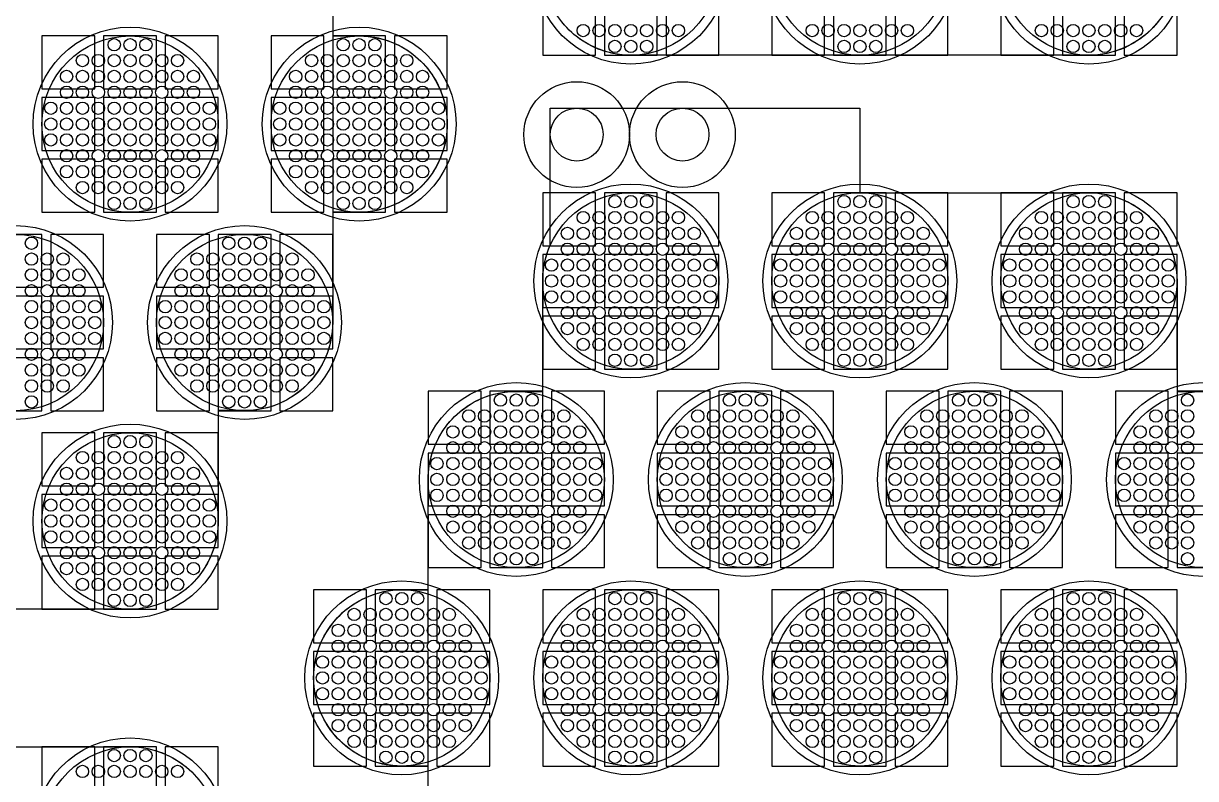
# Model space of a CAD drawing. Extents: x -49 to 54, y -38 to 38.
# Drawn here: x 14.3 to 20.95, y 4.14 to 8.43 of the extents above; entities that cross this region are included whole.
import ezdxf

# ---------------------------------------------------------------- set-up
doc = ezdxf.new("R2010")
doc.units = 0
for name, color, linetype in [('ADHESIVE_VIA_OPENINGS', 30, 'CONTINUOUS'), ('BACK_LAYER', 5, 'CONTINUOUS'), ('COND_LAYER_LOWER_ELECTRODE', 6, 'CONTINUOUS'), ('CONDUCTIVE_LAYER_BACK_LAYER', 2, 'CONTINUOUS'), ('EMITTER', 3, 'CONTINUOUS'), ('LOWER_ELECTRODE', 1, 'CONTINUOUS'), ('SUBSTRATE_VIA', 4, 'CONTINUOUS')]:
    doc.layers.add(name, color=color, linetype=linetype)

msp = doc.modelspace()

# ---------------------------------------------------------------- linework, layer by layer
at = {"layer": 'ADHESIVE_VIA_OPENINGS'}
for centre in [(17.4396, 7.7948), (18.0396, 7.7948)]:
    msp.add_circle(centre, 0.3, dxfattribs=at)
at = {"layer": 'BACK_LAYER'}
for points in [[(17.2465, 8.2448), (17.5465, 8.2448), (17.5465, 8.5448), (17.2465, 8.5448)], [(17.5965, 8.2448), (17.8965, 8.2448), (17.8965, 8.5448), (17.5965, 8.5448)], [(17.9465, 8.2448), (18.2465, 8.2448), (18.2465, 8.5448), (17.9465, 8.5448)], [(18.5465, 8.2448), (18.8465, 8.2448), (18.8465, 8.5448), (18.5465, 8.5448)], [(18.8965, 8.2448), (19.1965, 8.2448), (19.1965, 8.5448), (18.8965, 8.5448)], [(19.2465, 8.2448), (19.5465, 8.2448), (19.5465, 8.5448), (19.2465, 8.5448)], [(19.8465, 8.2448), (20.1465, 8.2448), (20.1465, 8.5448), (19.8465, 8.5448)], [(20.1965, 8.2448), (20.4965, 8.2448), (20.4965, 8.5448), (20.1965, 8.5448)], [(20.5465, 8.2448), (20.8465, 8.2448), (20.8465, 8.5448), (20.5465, 8.5448)], [(14.4046, 8.0546), (14.7046, 8.0546), (14.7046, 8.3546), (14.4046, 8.3546)], [(14.7546, 8.0546), (15.0546, 8.0546), (15.0546, 8.3546), (14.7546, 8.3546)], [(15.1046, 8.0546), (15.4046, 8.0546), (15.4046, 8.3546), (15.1046, 8.3546)], [(15.7046, 8.0546), (16.0046, 8.0546), (16.0046, 8.3546), (15.7046, 8.3546)], [(16.0546, 8.0546), (16.3546, 8.0546), (16.3546, 8.3546), (16.0546, 8.3546)], [(16.4046, 8.0546), (16.7046, 8.0546), (16.7046, 8.3546), (16.4046, 8.3546)], [(14.4046, 7.7046), (14.7046, 7.7046), (14.7046, 8.0046), (14.4046, 8.0046)], [(14.7546, 7.7046), (15.0546, 7.7046), (15.0546, 8.0046), (14.7546, 8.0046)], [(15.1046, 7.7046), (15.4046, 7.7046), (15.4046, 8.0046), (15.1046, 8.0046)], [(15.7046, 7.7046), (16.0046, 7.7046), (16.0046, 8.0046), (15.7046, 8.0046)], [(16.0546, 7.7046), (16.3546, 7.7046), (16.3546, 8.0046), (16.0546, 8.0046)], [(16.4046, 7.7046), (16.7046, 7.7046), (16.7046, 8.0046), (16.4046, 8.0046)], [(14.4046, 7.3546), (14.7046, 7.3546), (14.7046, 7.6546), (14.4046, 7.6546)], [(14.7546, 7.3546), (15.0546, 7.3546), (15.0546, 7.6546), (14.7546, 7.6546)], [(15.1046, 7.3546), (15.4046, 7.3546), (15.4046, 7.6546), (15.1046, 7.6546)], [(15.7046, 7.3546), (16.0046, 7.3546), (16.0046, 7.6546), (15.7046, 7.6546)], [(16.0546, 7.3546), (16.3546, 7.3546), (16.3546, 7.6546), (16.0546, 7.6546)], [(16.4046, 7.3546), (16.7046, 7.3546), (16.7046, 7.6546), (16.4046, 7.6546)], [(17.2465, 7.1645), (17.5465, 7.1645), (17.5465, 7.4645), (17.2465, 7.4645)], [(17.5965, 7.1645), (17.8965, 7.1645), (17.8965, 7.4645), (17.5965, 7.4645)], [(17.9465, 7.1645), (18.2465, 7.1645), (18.2465, 7.4645), (17.9465, 7.4645)], [(18.5465, 7.1645), (18.8465, 7.1645), (18.8465, 7.4645), (18.5465, 7.4645)], [(18.8965, 7.1645), (19.1965, 7.1645), (19.1965, 7.4645), (18.8965, 7.4645)], [(19.2465, 7.1645), (19.5465, 7.1645), (19.5465, 7.4645), (19.2465, 7.4645)], [(19.8465, 7.1645), (20.1465, 7.1645), (20.1465, 7.4645), (19.8465, 7.4645)], [(20.1965, 7.1645), (20.4965, 7.1645), (20.4965, 7.4645), (20.1965, 7.4645)], [(20.5465, 7.1645), (20.8465, 7.1645), (20.8465, 7.4645), (20.5465, 7.4645)], [(14.1046, 6.9288), (14.4046, 6.9288), (14.4046, 7.2288), (14.1046, 7.2288)], [(14.4546, 6.9288), (14.7546, 6.9288), (14.7546, 7.2288), (14.4546, 7.2288)], [(15.0546, 6.9288), (15.3546, 6.9288), (15.3546, 7.2288), (15.0546, 7.2288)], [(15.4046, 6.9288), (15.7046, 6.9288), (15.7046, 7.2288), (15.4046, 7.2288)], [(15.7546, 6.9288), (16.0546, 6.9288), (16.0546, 7.2288), (15.7546, 7.2288)], [(17.2465, 6.8145), (17.5465, 6.8145), (17.5465, 7.1145), (17.2465, 7.1145)], [(17.5965, 6.8145), (17.8965, 6.8145), (17.8965, 7.1145), (17.5965, 7.1145)], [(17.9465, 6.8145), (18.2465, 6.8145), (18.2465, 7.1145), (17.9465, 7.1145)], [(18.5465, 6.8145), (18.8465, 6.8145), (18.8465, 7.1145), (18.5465, 7.1145)], [(18.8965, 6.8145), (19.1965, 6.8145), (19.1965, 7.1145), (18.8965, 7.1145)], [(19.2465, 6.8145), (19.5465, 6.8145), (19.5465, 7.1145), (19.2465, 7.1145)], [(19.8465, 6.8145), (20.1465, 6.8145), (20.1465, 7.1145), (19.8465, 7.1145)], [(20.1965, 6.8145), (20.4965, 6.8145), (20.4965, 7.1145), (20.1965, 7.1145)], [(20.5465, 6.8145), (20.8465, 6.8145), (20.8465, 7.1145), (20.5465, 7.1145)], [(14.1046, 6.5788), (14.4046, 6.5788), (14.4046, 6.8788), (14.1046, 6.8788)], [(14.4546, 6.5788), (14.7546, 6.5788), (14.7546, 6.8788), (14.4546, 6.8788)], [(15.0546, 6.5788), (15.3546, 6.5788), (15.3546, 6.8788), (15.0546, 6.8788)], [(15.4046, 6.5788), (15.7046, 6.5788), (15.7046, 6.8788), (15.4046, 6.8788)], [(15.7546, 6.5788), (16.0546, 6.5788), (16.0546, 6.8788), (15.7546, 6.8788)], [(17.2465, 6.4645), (17.5465, 6.4645), (17.5465, 6.7645), (17.2465, 6.7645)], [(17.5965, 6.4645), (17.8965, 6.4645), (17.8965, 6.7645), (17.5965, 6.7645)], [(17.9465, 6.4645), (18.2465, 6.4645), (18.2465, 6.7645), (17.9465, 6.7645)], [(18.5465, 6.4645), (18.8465, 6.4645), (18.8465, 6.7645), (18.5465, 6.7645)], [(18.8965, 6.4645), (19.1965, 6.4645), (19.1965, 6.7645), (18.8965, 6.7645)], [(19.2465, 6.4645), (19.5465, 6.4645), (19.5465, 6.7645), (19.2465, 6.7645)], [(19.8465, 6.4645), (20.1465, 6.4645), (20.1465, 6.7645), (19.8465, 6.7645)], [(20.1965, 6.4645), (20.4965, 6.4645), (20.4965, 6.7645), (20.1965, 6.7645)], [(20.5465, 6.4645), (20.8465, 6.4645), (20.8465, 6.7645), (20.5465, 6.7645)], [(14.1046, 6.2288), (14.4046, 6.2288), (14.4046, 6.5288), (14.1046, 6.5288)], [(14.4546, 6.2288), (14.7546, 6.2288), (14.7546, 6.5288), (14.4546, 6.5288)], [(15.0546, 6.2288), (15.3546, 6.2288), (15.3546, 6.5288), (15.0546, 6.5288)], [(15.4046, 6.2288), (15.7046, 6.2288), (15.7046, 6.5288), (15.4046, 6.5288)], [(15.7546, 6.2288), (16.0546, 6.2288), (16.0546, 6.5288), (15.7546, 6.5288)], [(16.5965, 6.0386), (16.8965, 6.0386), (16.8965, 6.3386), (16.5965, 6.3386)], [(16.9465, 6.0386), (17.2465, 6.0386), (17.2465, 6.3386), (16.9465, 6.3386)], [(17.2965, 6.0386), (17.5965, 6.0386), (17.5965, 6.3386), (17.2965, 6.3386)], [(17.8965, 6.0386), (18.1965, 6.0386), (18.1965, 6.3386), (17.8965, 6.3386)], [(18.2465, 6.0386), (18.5465, 6.0386), (18.5465, 6.3386), (18.2465, 6.3386)], [(18.5965, 6.0386), (18.8965, 6.0386), (18.8965, 6.3386), (18.5965, 6.3386)], [(19.1965, 6.0386), (19.4965, 6.0386), (19.4965, 6.3386), (19.1965, 6.3386)], [(19.5465, 6.0386), (19.8465, 6.0386), (19.8465, 6.3386), (19.5465, 6.3386)], [(19.8965, 6.0386), (20.1965, 6.0386), (20.1965, 6.3386), (19.8965, 6.3386)], [(20.4965, 6.0386), (20.7965, 6.0386), (20.7965, 6.3386), (20.4965, 6.3386)], [(20.8465, 6.0386), (21.1465, 6.0386), (21.1465, 6.3386), (20.8465, 6.3386)], [(14.4046, 5.803), (14.7046, 5.803), (14.7046, 6.103), (14.4046, 6.103)], [(14.7546, 5.803), (15.0546, 5.803), (15.0546, 6.103), (14.7546, 6.103)], [(15.1046, 5.803), (15.4046, 5.803), (15.4046, 6.103), (15.1046, 6.103)], [(16.5965, 5.6886), (16.8965, 5.6886), (16.8965, 5.9886), (16.5965, 5.9886)], [(16.9465, 5.6886), (17.2465, 5.6886), (17.2465, 5.9886), (16.9465, 5.9886)], [(17.2965, 5.6886), (17.5965, 5.6886), (17.5965, 5.9886), (17.2965, 5.9886)], [(17.8965, 5.6886), (18.1965, 5.6886), (18.1965, 5.9886), (17.8965, 5.9886)], [(18.2465, 5.6886), (18.5465, 5.6886), (18.5465, 5.9886), (18.2465, 5.9886)], [(18.5965, 5.6886), (18.8965, 5.6886), (18.8965, 5.9886), (18.5965, 5.9886)], [(19.1965, 5.6886), (19.4965, 5.6886), (19.4965, 5.9886), (19.1965, 5.9886)], [(19.5465, 5.6886), (19.8465, 5.6886), (19.8465, 5.9886), (19.5465, 5.9886)], [(19.8965, 5.6886), (20.1965, 5.6886), (20.1965, 5.9886), (19.8965, 5.9886)], [(20.4965, 5.6886), (20.7965, 5.6886), (20.7965, 5.9886), (20.4965, 5.9886)], [(20.8465, 5.6886), (21.1465, 5.6886), (21.1465, 5.9886), (20.8465, 5.9886)], [(14.4046, 5.453), (14.7046, 5.453), (14.7046, 5.753), (14.4046, 5.753)], [(14.7546, 5.453), (15.0546, 5.453), (15.0546, 5.753), (14.7546, 5.753)], [(15.1046, 5.453), (15.4046, 5.453), (15.4046, 5.753), (15.1046, 5.753)], [(16.5965, 5.3386), (16.8965, 5.3386), (16.8965, 5.6386), (16.5965, 5.6386)], [(16.9465, 5.3386), (17.2465, 5.3386), (17.2465, 5.6386), (16.9465, 5.6386)], [(17.2965, 5.3386), (17.5965, 5.3386), (17.5965, 5.6386), (17.2965, 5.6386)], [(17.8965, 5.3386), (18.1965, 5.3386), (18.1965, 5.6386), (17.8965, 5.6386)], [(18.2465, 5.3386), (18.5465, 5.3386), (18.5465, 5.6386), (18.2465, 5.6386)], [(18.5965, 5.3386), (18.8965, 5.3386), (18.8965, 5.6386), (18.5965, 5.6386)], [(19.1965, 5.3386), (19.4965, 5.3386), (19.4965, 5.6386), (19.1965, 5.6386)], [(19.5465, 5.3386), (19.8465, 5.3386), (19.8465, 5.6386), (19.5465, 5.6386)], [(19.8965, 5.3386), (20.1965, 5.3386), (20.1965, 5.6386), (19.8965, 5.6386)], [(20.4965, 5.3386), (20.7965, 5.3386), (20.7965, 5.6386), (20.4965, 5.6386)], [(20.8465, 5.3386), (21.1465, 5.3386), (21.1465, 5.6386), (20.8465, 5.6386)], [(14.4046, 5.103), (14.7046, 5.103), (14.7046, 5.403), (14.4046, 5.403)], [(14.7546, 5.103), (15.0546, 5.103), (15.0546, 5.403), (14.7546, 5.403)], [(15.1046, 5.103), (15.4046, 5.103), (15.4046, 5.403), (15.1046, 5.403)], [(15.9465, 4.9128), (16.2465, 4.9128), (16.2465, 5.2128), (15.9465, 5.2128)], [(16.2965, 4.9128), (16.5965, 4.9128), (16.5965, 5.2128), (16.2965, 5.2128)], [(16.6465, 4.9128), (16.9465, 4.9128), (16.9465, 5.2128), (16.6465, 5.2128)], [(17.2465, 4.9128), (17.5465, 4.9128), (17.5465, 5.2128), (17.2465, 5.2128)], [(17.5965, 4.9128), (17.8965, 4.9128), (17.8965, 5.2128), (17.5965, 5.2128)], [(17.9465, 4.9128), (18.2465, 4.9128), (18.2465, 5.2128), (17.9465, 5.2128)], [(18.5465, 4.9128), (18.8465, 4.9128), (18.8465, 5.2128), (18.5465, 5.2128)], [(18.8965, 4.9128), (19.1965, 4.9128), (19.1965, 5.2128), (18.8965, 5.2128)], [(19.2465, 4.9128), (19.5465, 4.9128), (19.5465, 5.2128), (19.2465, 5.2128)], [(19.8465, 4.9128), (20.1465, 4.9128), (20.1465, 5.2128), (19.8465, 5.2128)], [(20.1965, 4.9128), (20.4965, 4.9128), (20.4965, 5.2128), (20.1965, 5.2128)], [(20.5465, 4.9128), (20.8465, 4.9128), (20.8465, 5.2128), (20.5465, 5.2128)], [(15.9465, 4.5628), (16.2465, 4.5628), (16.2465, 4.8628), (15.9465, 4.8628)], [(16.2965, 4.5628), (16.5965, 4.5628), (16.5965, 4.8628), (16.2965, 4.8628)], [(16.6465, 4.5628), (16.9465, 4.5628), (16.9465, 4.8628), (16.6465, 4.8628)], [(17.2465, 4.5628), (17.5465, 4.5628), (17.5465, 4.8628), (17.2465, 4.8628)], [(17.5965, 4.5628), (17.8965, 4.5628), (17.8965, 4.8628), (17.5965, 4.8628)], [(17.9465, 4.5628), (18.2465, 4.5628), (18.2465, 4.8628), (17.9465, 4.8628)], [(18.5465, 4.5628), (18.8465, 4.5628), (18.8465, 4.8628), (18.5465, 4.8628)], [(18.8965, 4.5628), (19.1965, 4.5628), (19.1965, 4.8628), (18.8965, 4.8628)], [(19.2465, 4.5628), (19.5465, 4.5628), (19.5465, 4.8628), (19.2465, 4.8628)], [(19.8465, 4.5628), (20.1465, 4.5628), (20.1465, 4.8628), (19.8465, 4.8628)], [(20.1965, 4.5628), (20.4965, 4.5628), (20.4965, 4.8628), (20.1965, 4.8628)], [(20.5465, 4.5628), (20.8465, 4.5628), (20.8465, 4.8628), (20.5465, 4.8628)], [(15.9465, 4.2128), (16.2465, 4.2128), (16.2465, 4.5128), (15.9465, 4.5128)], [(16.2965, 4.2128), (16.5965, 4.2128), (16.5965, 4.5128), (16.2965, 4.5128)], [(16.6465, 4.2128), (16.9465, 4.2128), (16.9465, 4.5128), (16.6465, 4.5128)], [(17.2465, 4.2128), (17.5465, 4.2128), (17.5465, 4.5128), (17.2465, 4.5128)], [(17.5965, 4.2128), (17.8965, 4.2128), (17.8965, 4.5128), (17.5965, 4.5128)], [(17.9465, 4.2128), (18.2465, 4.2128), (18.2465, 4.5128), (17.9465, 4.5128)], [(18.5465, 4.2128), (18.8465, 4.2128), (18.8465, 4.5128), (18.5465, 4.5128)], [(18.8965, 4.2128), (19.1965, 4.2128), (19.1965, 4.5128), (18.8965, 4.5128)], [(19.2465, 4.2128), (19.5465, 4.2128), (19.5465, 4.5128), (19.2465, 4.5128)], [(19.8465, 4.2128), (20.1465, 4.2128), (20.1465, 4.5128), (19.8465, 4.5128)], [(20.1965, 4.2128), (20.4965, 4.2128), (20.4965, 4.5128), (20.1965, 4.5128)], [(20.5465, 4.2128), (20.8465, 4.2128), (20.8465, 4.5128), (20.5465, 4.5128)], [(14.4046, 4.0226), (14.7046, 4.0226), (14.7046, 4.3226), (14.4046, 4.3226)], [(14.7546, 4.0226), (15.0546, 4.0226), (15.0546, 4.3226), (14.7546, 4.3226)], [(15.1046, 4.0226), (15.4046, 4.0226), (15.4046, 4.3226), (15.1046, 4.3226)]]:
    msp.add_lwpolyline(points, close=True, dxfattribs=at)
at = {"layer": 'COND_LAYER_LOWER_ELECTRODE'}
for centre in [(17.7465, 8.7448), (19.0465, 8.7448), (20.3465, 8.7448), (14.9046, 7.8546), (16.2046, 7.8546), (17.7465, 6.9645), (19.0465, 6.9645), (20.3465, 6.9645), (14.2546, 6.7288), (15.5546, 6.7288), (17.0965, 5.8386), (18.3965, 5.8386), (19.6965, 5.8386), (20.9965, 5.8386), (14.9046, 5.603), (16.4465, 4.7128), (17.7465, 4.7128), (19.0465, 4.7128), (20.3465, 4.7128), (14.9046, 3.8226)]:
    msp.add_circle(centre, 0.55, dxfattribs=at)
at = {"layer": 'CONDUCTIVE_LAYER_BACK_LAYER'}
for points in [[(16.0546, 8.9805), (16.0546, 8.3545), (16.2146, 8.3545), (16.2345, 8.3538), (16.2543, 8.3522), (16.274, 8.3498), (16.2936, 8.3467), (16.3131, 8.3427), (16.3325, 8.338), (16.3516, 8.3326), (16.3705, 8.3264), (16.3891, 8.3194), (16.4074, 8.3117), (16.4254, 8.3033), (16.4431, 8.2941), (16.4604, 8.2843), (16.4772, 8.2738), (16.4937, 8.2626), (16.5097, 8.2508), (16.5252, 8.2384), (16.5402, 8.2253), (16.5547, 8.2117), (16.5686, 8.1975), (16.5819, 8.1828), (16.5947, 8.1675), (16.6068, 8.1517), (16.6183, 8.1355), (16.6291, 8.1189), (16.6393, 8.1018), (16.6488, 8.0843), (16.6576, 8.0665), (16.6656, 8.0483), (16.673, 8.0298), (16.6796, 8.011), (16.6854, 7.992), (16.6905, 7.9728), (16.6948, 7.9534), (16.6983, 7.9338), (16.7011, 7.9142), (16.7031, 7.8944), (16.7043, 7.8745), (16.7046, 7.8546), (16.7043, 7.8348), (16.7031, 7.8149), (16.7011, 7.7951), (16.6983, 7.7754), (16.6948, 7.7559), (16.6905, 7.7365), (16.6854, 7.7173), (16.6796, 7.6982), (16.673, 7.6795), (16.6656, 7.661), (16.6576, 7.6428), (16.6488, 7.625), (16.6393, 7.6075), (16.6291, 7.5904), (16.6183, 7.5738), (16.6068, 7.5575), (16.5947, 7.5418), (16.5819, 7.5265), (16.5686, 7.5118), (16.5547, 7.4976), (16.5402, 7.484), (16.5252, 7.4709), (16.5097, 7.4585), (16.4937, 7.4467), (16.4772, 7.4355), (16.4604, 7.425), (16.4431, 7.4152), (16.4254, 7.406), (16.4074, 7.3976), (16.3891, 7.3899), (16.3705, 7.3829), (16.3516, 7.3767), (16.3325, 7.3713), (16.3131, 7.3666), (16.2936, 7.3626), (16.274, 7.3595), (16.2543, 7.3571), (16.2345, 7.3555), (16.2146, 7.3547), (16.0546, 7.3547), (16.0546, 6.7288), (16.0543, 6.7089), (16.0531, 6.6891), (16.0511, 6.6693), (16.0483, 6.6496), (16.0448, 6.63), (16.0405, 6.6106), (16.0354, 6.5914), (16.0296, 6.5724), (16.023, 6.5537), (16.0156, 6.5352), (16.0076, 6.517), (15.9988, 6.4992), (15.9893, 6.4817), (15.9791, 6.4646), (15.9683, 6.4479), (15.9568, 6.4317), (15.9447, 6.416), (15.9319, 6.4007), (15.9186, 6.386), (15.9047, 6.3718), (15.8902, 6.3581), (15.8752, 6.3451), (15.8597, 6.3326), (15.8437, 6.3208), (15.8272, 6.3097), (15.8104, 6.2992), (15.7931, 6.2893), (15.7754, 6.2802), (15.7574, 6.2718), (15.7391, 6.2641), (15.7205, 6.2571), (15.7016, 6.2509), (15.6825, 6.2454), (15.6631, 6.2407), (15.6436, 6.2368), (15.624, 6.2336), (15.6043, 6.2313), (15.5845, 6.2297), (15.5646, 6.2289), (15.4046, 6.2289), (15.4046, 5.603), (15.4043, 5.5831), (15.4031, 5.5633), (15.4011, 5.5435), (15.3983, 5.5238), (15.3948, 5.5042), (15.3905, 5.4848), (15.3854, 5.4656), (15.3796, 5.4466), (15.373, 5.4278), (15.3656, 5.4093), (15.3576, 5.3912), (15.3488, 5.3733), (15.3393, 5.3559), (15.3291, 5.3388), (15.3183, 5.3221), (15.3068, 5.3059), (15.2947, 5.2901), (15.2819, 5.2749), (15.2686, 5.2601), (15.2547, 5.2459), (15.2402, 5.2323), (15.2252, 5.2192), (15.2097, 5.2068), (15.1937, 5.195), (15.1772, 5.1838), (15.1604, 5.1733), (15.1431, 5.1635), (15.1254, 5.1544), (15.1074, 5.1459), (15.0891, 5.1382), (15.0705, 5.1313), (15.0516, 5.1251), (15.0325, 5.1196), (15.0131, 5.1149), (14.9936, 5.111), (14.974, 5.1078), (14.9543, 5.1054), (14.9345, 5.1039), (14.9146, 5.1031), (12.2947, 5.1031)], [(20.7365, 8.432), (20.7238, 8.4167), (20.7104, 8.402), (20.6965, 8.3878), (20.6821, 8.3742), (20.6671, 8.3611), (20.6515, 8.3487), (20.6356, 8.3369), (20.6191, 8.3257), (20.6022, 8.3152), (20.5849, 8.3054), (20.5673, 8.2962), (20.5493, 8.2878), (20.5309, 8.2801), (20.5123, 8.2731), (20.4934, 8.2669), (20.4743, 8.2614), (20.455, 8.2568), (20.4355, 8.2528), (20.4159, 8.2497), (20.3961, 8.2473), (20.3763, 8.2457), (20.3564, 8.2449), (17.7366, 8.2449), (17.7167, 8.2457), (17.6969, 8.2473), (17.6771, 8.2497), (17.6575, 8.2528), (17.638, 8.2568), (17.6187, 8.2614), (17.5996, 8.2669), (17.5807, 8.2731), (17.5621, 8.2801), (17.5437, 8.2878), (17.5257, 8.2962), (17.5081, 8.3054), (17.4908, 8.3152), (17.4739, 8.3257), (17.4575, 8.3369), (17.4415, 8.3487), (17.426, 8.3611), (17.411, 8.3742), (17.3965, 8.3878), (17.3826, 8.402), (17.3692, 8.4167), (17.3565, 8.432)], [(16.5965, 3.587), (16.5965, 4.2129), (16.4366, 4.2129), (16.4167, 4.2137), (16.3969, 4.2153), (16.3771, 4.2176), (16.3575, 4.2208), (16.338, 4.2247), (16.3187, 4.2294), (16.2996, 4.2349), (16.2807, 4.2411), (16.2621, 4.248), (16.2437, 4.2557), (16.2257, 4.2642), (16.2081, 4.2733), (16.1908, 4.2831), (16.1739, 4.2936), (16.1575, 4.3048), (16.1415, 4.3166), (16.126, 4.3291), (16.111, 4.3421), (16.0965, 4.3557), (16.0826, 4.3699), (16.0692, 4.3847), (16.0565, 4.3999), (16.0443, 4.4157), (16.0329, 4.4319), (16.022, 4.4486), (16.0118, 4.4657), (16.0024, 4.4831), (15.9936, 4.501), (15.9855, 4.5192), (15.9782, 4.5376), (15.9716, 4.5564), (15.9658, 4.5754), (15.9607, 4.5946), (15.9564, 4.614), (15.9528, 4.6336), (15.9501, 4.6533), (15.9481, 4.6731), (15.9469, 4.6929), (15.9465, 4.7128), (15.9469, 4.7327), (15.9481, 4.7525), (15.9501, 4.7723), (15.9528, 4.792), (15.9564, 4.8116), (15.9607, 4.831), (15.9658, 4.8502), (15.9716, 4.8692), (15.9782, 4.8879), (15.9855, 4.9064), (15.9936, 4.9246), (16.0024, 4.9424), (16.0118, 4.9599), (16.022, 4.977), (16.0329, 4.9937), (16.0443, 5.0099), (16.0565, 5.0256), (16.0692, 5.0409), (16.0826, 5.0556), (16.0965, 5.0698), (16.111, 5.0835), (16.126, 5.0965), (16.1415, 5.109), (16.1575, 5.1208), (16.1739, 5.1319), (16.1908, 5.1424), (16.2081, 5.1523), (16.2257, 5.1614), (16.2437, 5.1698), (16.2621, 5.1775), (16.2807, 5.1845), (16.2996, 5.1907), (16.3187, 5.1962), (16.338, 5.2009), (16.3575, 5.2048), (16.3771, 5.208), (16.3969, 5.2103), (16.4167, 5.2119), (16.4366, 5.2127), (16.5965, 5.2127), (16.5965, 5.8386), (16.5969, 5.8585), (16.5981, 5.8783), (16.6001, 5.8981), (16.6028, 5.9178), (16.6064, 5.9374), (16.6107, 5.9568), (16.6158, 5.976), (16.6216, 5.995), (16.6282, 6.0138), (16.6355, 6.0323), (16.6436, 6.0504), (16.6524, 6.0683), (16.6618, 6.0857), (16.672, 6.1028), (16.6829, 6.1195), (16.6943, 6.1357), (16.7065, 6.1515), (16.7192, 6.1667), (16.7326, 6.1815), (16.7465, 6.1957), (16.761, 6.2093), (16.776, 6.2224), (16.7915, 6.2348), (16.8075, 6.2466), (16.8239, 6.2578), (16.8408, 6.2683), (16.8581, 6.2781), (16.8757, 6.2872), (16.8937, 6.2957), (16.9121, 6.3034), (16.9307, 6.3103), (16.9496, 6.3165), (16.9687, 6.322), (16.988, 6.3267), (17.0075, 6.3306), (17.0271, 6.3338), (17.0469, 6.3362), (17.0667, 6.3377), (17.0866, 6.3385), (17.2465, 6.3385), (17.2465, 6.9645), (17.2469, 6.9843), (17.2481, 7.0042), (17.2501, 7.024), (17.2528, 7.0437), (17.2564, 7.0632), (17.2607, 7.0826), (17.2658, 7.1018), (17.2716, 7.1209), (17.2782, 7.1396), (17.2855, 7.1581), (17.2896, 7.1672), (17.2896, 7.9448), (19.0465, 7.9448), (19.0465, 7.4644), (20.3564, 7.4644), (20.3763, 7.4636), (20.3961, 7.462), (20.4159, 7.4596), (20.4355, 7.4565), (20.455, 7.4525), (20.4743, 7.4478), (20.4934, 7.4424), (20.5123, 7.4362), (20.5309, 7.4292), (20.5493, 7.4215), (20.5673, 7.4131), (20.5849, 7.4039), (20.6022, 7.3941), (20.6191, 7.3836), (20.6356, 7.3724), (20.6515, 7.3606), (20.6671, 7.3482), (20.6821, 7.3351), (20.6965, 7.3215), (20.7104, 7.3073), (20.7238, 7.2926), (20.7365, 7.2773), (20.7487, 7.2616), (20.7602, 7.2453), (20.771, 7.2287), (20.7812, 7.2116), (20.7906, 7.1941), (20.7994, 7.1763), (20.8075, 7.1581), (20.8148, 7.1396), (20.8214, 7.1209), (20.8273, 7.1018), (20.8323, 7.0826), (20.8367, 7.0632), (20.8402, 7.0437), (20.843, 7.024), (20.8449, 7.0042), (20.8461, 6.9843), (20.8465, 6.9645), (20.8465, 6.3385), (21.0064, 6.3385)], [(13.6046, 4.3225), (14.9146, 4.3225), (14.9345, 4.3217), (14.9543, 4.3201), (14.974, 4.3178), (14.9936, 4.3146), (15.0131, 4.3107), (15.0325, 4.306), (15.0516, 4.3005), (15.0705, 4.2943), (15.0891, 4.2873), (15.1074, 4.2796), (15.1254, 4.2712), (15.1431, 4.2621), (15.1604, 4.2523), (15.1772, 4.2417), (15.1937, 4.2306), (15.2097, 4.2188), (15.2252, 4.2063), (15.2402, 4.1933), (15.2547, 4.1796), (15.2686, 4.1654), (15.2819, 4.1507), (15.2947, 4.1354)]]:
    msp.add_lwpolyline(points, dxfattribs=at)
at = {"layer": 'EMITTER'}
for centre in [(17.7465, 8.7448), (19.0465, 8.7448), (20.3465, 8.7448), (14.9046, 7.8546), (16.2046, 7.8546), (17.7465, 6.9645), (19.0465, 6.9645), (20.3465, 6.9645), (14.2546, 6.7288), (15.5546, 6.7288), (17.0965, 5.8386), (18.3965, 5.8386), (19.6965, 5.8386), (20.9965, 5.8386), (14.9046, 5.603), (16.4465, 4.7128), (17.7465, 4.7128), (19.0465, 4.7128), (20.3465, 4.7128), (14.9046, 3.8226)]:
    msp.add_circle(centre, 0.5, dxfattribs=at)
at = {"layer": 'LOWER_ELECTRODE'}
for centre in [(17.4765, 8.3848), (17.5665, 8.3848), (17.6565, 8.3848), (17.7465, 8.3848), (17.8365, 8.3848), (17.9265, 8.3848), (18.0165, 8.3848), (18.7765, 8.3848), (18.8665, 8.3848), (18.9565, 8.3848), (19.0465, 8.3848), (19.1365, 8.3848), (19.2265, 8.3848), (19.3165, 8.3848), (20.0765, 8.3848), (20.1665, 8.3848), (20.2565, 8.3848), (20.3465, 8.3848), (20.4365, 8.3848), (20.5265, 8.3848), (20.6165, 8.3848), (14.8146, 8.3046), (14.9046, 8.3046), (14.9946, 8.3046), (16.1146, 8.3046), (16.2046, 8.3046), (16.2946, 8.3046), (17.6565, 8.2948), (17.7465, 8.2948), (17.8365, 8.2948), (18.9565, 8.2948), (19.0465, 8.2948), (19.1365, 8.2948), (20.2565, 8.2948), (20.3465, 8.2948), (20.4365, 8.2948), (14.6346, 8.2146), (14.7246, 8.2146), (14.8146, 8.2146), (14.9046, 8.2146), (14.9946, 8.2146), (15.0846, 8.2146), (15.1746, 8.2146), (15.9346, 8.2146), (16.0246, 8.2146), (16.1146, 8.2146), (16.2046, 8.2146), (16.2946, 8.2146), (16.3846, 8.2146), (16.4746, 8.2146), (14.5446, 8.1246), (14.6346, 8.1246), (14.7246, 8.1246), (14.8146, 8.1246), (14.9046, 8.1246), (14.9946, 8.1246), (15.0846, 8.1246), (15.1746, 8.1246), (15.2646, 8.1246), (15.8446, 8.1246), (15.9346, 8.1246), (16.0246, 8.1246), (16.1146, 8.1246), (16.2046, 8.1246), (16.2946, 8.1246), (16.3846, 8.1246), (16.4746, 8.1246), (16.5646, 8.1246), (14.5446, 8.0346), (14.6346, 8.0346), (14.7246, 8.0346), (14.8146, 8.0346), (14.9046, 8.0346), (14.9946, 8.0346), (15.0846, 8.0346), (15.1746, 8.0346), (15.2646, 8.0346), (15.8446, 8.0346), (15.9346, 8.0346), (16.0246, 8.0346), (16.1146, 8.0346), (16.2046, 8.0346), (16.2946, 8.0346), (16.3846, 8.0346), (16.4746, 8.0346), (16.5646, 8.0346), (14.4546, 7.9446), (14.5446, 7.9446), (14.6346, 7.9446), (14.7246, 7.9446), (14.8146, 7.9446), (14.9046, 7.9446), (14.9946, 7.9446), (15.0846, 7.9446), (15.1746, 7.9446), (15.2646, 7.9446), (15.3546, 7.9446), (15.7546, 7.9446), (15.8446, 7.9446), (15.9346, 7.9446), (16.0246, 7.9446), (16.1146, 7.9446), (16.2046, 7.9446), (16.2946, 7.9446), (16.3846, 7.9446), (16.4746, 7.9446), (16.5646, 7.9446), (16.6546, 7.9446), (14.4546, 7.8546), (14.5446, 7.8546), (14.6346, 7.8546), (14.7246, 7.8546), (14.8146, 7.8546), (14.9046, 7.8546), (14.9946, 7.8546), (15.0846, 7.8546), (15.1746, 7.8546), (15.2646, 7.8546), (15.3546, 7.8546), (15.7546, 7.8546), (15.8446, 7.8546), (15.9346, 7.8546), (16.0246, 7.8546), (16.1146, 7.8546), (16.2046, 7.8546), (16.2946, 7.8546), (16.3846, 7.8546), (16.4746, 7.8546), (16.5646, 7.8546), (16.6546, 7.8546), (14.4546, 7.7646), (14.5446, 7.7646), (14.6346, 7.7646), (14.7246, 7.7646), (14.8146, 7.7646), (14.9046, 7.7646), (14.9946, 7.7646), (15.0846, 7.7646), (15.1746, 7.7646), (15.2646, 7.7646), (15.3546, 7.7646), (15.7546, 7.7646), (15.8446, 7.7646), (15.9346, 7.7646), (16.0246, 7.7646), (16.1146, 7.7646), (16.2046, 7.7646), (16.2946, 7.7646), (16.3846, 7.7646), (16.4746, 7.7646), (16.5646, 7.7646), (16.6546, 7.7646), (14.5446, 7.6746), (14.6346, 7.6746), (14.7246, 7.6746), (14.8146, 7.6746), (14.9046, 7.6746), (14.9946, 7.6746), (15.0846, 7.6746), (15.1746, 7.6746), (15.2646, 7.6746), (15.8446, 7.6746), (15.9346, 7.6746), (16.0246, 7.6746), (16.1146, 7.6746), (16.2046, 7.6746), (16.2946, 7.6746), (16.3846, 7.6746), (16.4746, 7.6746), (16.5646, 7.6746), (14.5446, 7.5846), (14.6346, 7.5846), (14.7246, 7.5846), (14.8146, 7.5846), (14.9046, 7.5846), (14.9946, 7.5846), (15.0846, 7.5846), (15.1746, 7.5846), (15.2646, 7.5846), (15.8446, 7.5846), (15.9346, 7.5846), (16.0246, 7.5846), (16.1146, 7.5846), (16.2046, 7.5846), (16.2946, 7.5846), (16.3846, 7.5846), (16.4746, 7.5846), (16.5646, 7.5846), (14.6346, 7.4946), (14.7246, 7.4946), (14.8146, 7.4946), (14.9046, 7.4946), (14.9946, 7.4946), (15.0846, 7.4946), (15.1746, 7.4946), (15.9346, 7.4946), (16.0246, 7.4946), (16.1146, 7.4946), (16.2046, 7.4946), (16.2946, 7.4946), (16.3846, 7.4946), (16.4746, 7.4946), (14.8146, 7.4046), (14.9046, 7.4046), (14.9946, 7.4046), (16.1146, 7.4046), (16.2046, 7.4046), (16.2946, 7.4046), (17.6565, 7.4145), (17.7465, 7.4145), (17.8365, 7.4145), (18.9565, 7.4145), (19.0465, 7.4145), (19.1365, 7.4145), (20.2565, 7.4145), (20.3465, 7.4145), (20.4365, 7.4145), (17.4765, 7.3245), (17.5665, 7.3245), (17.6565, 7.3245), (17.7465, 7.3245), (17.8365, 7.3245), (17.9265, 7.3245), (18.0165, 7.3245), (18.7765, 7.3245), (18.8665, 7.3245), (18.9565, 7.3245), (19.0465, 7.3245), (19.1365, 7.3245), (19.2265, 7.3245), (19.3165, 7.3245), (20.0765, 7.3245), (20.1665, 7.3245), (20.2565, 7.3245), (20.3465, 7.3245), (20.4365, 7.3245), (20.5265, 7.3245), (20.6165, 7.3245), (17.3865, 7.2345), (17.4765, 7.2345), (17.5665, 7.2345), (17.6565, 7.2345), (17.7465, 7.2345), (17.8365, 7.2345), (17.9265, 7.2345), (18.0165, 7.2345), (18.1065, 7.2345), (18.6865, 7.2345), (18.7765, 7.2345), (18.8665, 7.2345), (18.9565, 7.2345), (19.0465, 7.2345), (19.1365, 7.2345), (19.2265, 7.2345), (19.3165, 7.2345), (19.4065, 7.2345), (19.9865, 7.2345), (20.0765, 7.2345), (20.1665, 7.2345), (20.2565, 7.2345), (20.3465, 7.2345), (20.4365, 7.2345), (20.5265, 7.2345), (20.6165, 7.2345), (20.7065, 7.2345), (14.3446, 7.1788), (15.4646, 7.1788), (15.5546, 7.1788), (15.6446, 7.1788), (14.3446, 7.0888), (14.4346, 7.0888), (14.5246, 7.0888), (15.2846, 7.0888), (15.3746, 7.0888), (15.4646, 7.0888), (15.5546, 7.0888), (15.6446, 7.0888), (15.7346, 7.0888), (15.8246, 7.0888), (17.3865, 7.1445), (17.4765, 7.1445), (17.5665, 7.1445), (17.6565, 7.1445), (17.7465, 7.1445), (17.8365, 7.1445), (17.9265, 7.1445), (18.0165, 7.1445), (18.1065, 7.1445), (18.6865, 7.1445), (18.7765, 7.1445), (18.8665, 7.1445), (18.9565, 7.1445), (19.0465, 7.1445), (19.1365, 7.1445), (19.2265, 7.1445), (19.3165, 7.1445), (19.4065, 7.1445), (19.9865, 7.1445), (20.0765, 7.1445), (20.1665, 7.1445), (20.2565, 7.1445), (20.3465, 7.1445), (20.4365, 7.1445), (20.5265, 7.1445), (20.6165, 7.1445), (20.7065, 7.1445), (17.2965, 7.0545), (17.3865, 7.0545), (17.4765, 7.0545), (17.5665, 7.0545), (17.6565, 7.0545), (17.7465, 7.0545), (17.8365, 7.0545), (17.9265, 7.0545), (18.0165, 7.0545), (18.1065, 7.0545), (18.1965, 7.0545), (18.5965, 7.0545), (18.6865, 7.0545), (18.7765, 7.0545), (18.8665, 7.0545), (18.9565, 7.0545), (19.0465, 7.0545), (19.1365, 7.0545), (19.2265, 7.0545), (19.3165, 7.0545), (19.4065, 7.0545), (19.4965, 7.0545), (19.8965, 7.0545), (19.9865, 7.0545), (20.0765, 7.0545), (20.1665, 7.0545), (20.2565, 7.0545), (20.3465, 7.0545), (20.4365, 7.0545), (20.5265, 7.0545), (20.6165, 7.0545), (20.7065, 7.0545), (20.7965, 7.0545), (14.3446, 6.9988), (14.4346, 6.9988), (14.5246, 6.9988), (14.6146, 6.9988), (15.1946, 6.9988), (15.2846, 6.9988), (15.3746, 6.9988), (15.4646, 6.9988), (15.5546, 6.9988), (15.6446, 6.9988), (15.7346, 6.9988), (15.8246, 6.9988), (15.9146, 6.9988), (17.2965, 6.9645), (17.3865, 6.9645), (17.4765, 6.9645), (17.5665, 6.9645), (17.6565, 6.9645), (17.7465, 6.9645), (17.8365, 6.9645), (17.9265, 6.9645), (18.0165, 6.9645), (18.1065, 6.9645), (18.1965, 6.9645), (18.5965, 6.9645), (18.6865, 6.9645), (18.7765, 6.9645), (18.8665, 6.9645), (18.9565, 6.9645), (19.0465, 6.9645), (19.1365, 6.9645), (19.2265, 6.9645), (19.3165, 6.9645), (19.4065, 6.9645), (19.4965, 6.9645), (19.8965, 6.9645), (19.9865, 6.9645), (20.0765, 6.9645), (20.1665, 6.9645), (20.2565, 6.9645), (20.3465, 6.9645), (20.4365, 6.9645), (20.5265, 6.9645), (20.6165, 6.9645), (20.7065, 6.9645), (20.7965, 6.9645), (14.3446, 6.9088), (14.4346, 6.9088), (14.5246, 6.9088), (14.6146, 6.9088), (15.1946, 6.9088), (15.2846, 6.9088), (15.3746, 6.9088), (15.4646, 6.9088), (15.5546, 6.9088), (15.6446, 6.9088), (15.7346, 6.9088), (15.8246, 6.9088), (15.9146, 6.9088), (14.3446, 6.8188), (14.4346, 6.8188), (14.5246, 6.8188), (14.6146, 6.8188), (14.7046, 6.8188), (15.1046, 6.8188), (15.1946, 6.8188), (15.2846, 6.8188), (15.3746, 6.8188), (15.4646, 6.8188), (15.5546, 6.8188), (15.6446, 6.8188), (15.7346, 6.8188), (15.8246, 6.8188), (15.9146, 6.8188), (16.0046, 6.8188), (17.2965, 6.8745), (17.3865, 6.8745), (17.4765, 6.8745), (17.5665, 6.8745), (17.6565, 6.8745), (17.7465, 6.8745), (17.8365, 6.8745), (17.9265, 6.8745), (18.0165, 6.8745), (18.1065, 6.8745), (18.1965, 6.8745), (18.5965, 6.8745), (18.6865, 6.8745), (18.7765, 6.8745), (18.8665, 6.8745), (18.9565, 6.8745), (19.0465, 6.8745), (19.1365, 6.8745), (19.2265, 6.8745), (19.3165, 6.8745), (19.4065, 6.8745), (19.4965, 6.8745), (19.8965, 6.8745), (19.9865, 6.8745), (20.0765, 6.8745), (20.1665, 6.8745), (20.2565, 6.8745), (20.3465, 6.8745), (20.4365, 6.8745), (20.5265, 6.8745), (20.6165, 6.8745), (20.7065, 6.8745), (20.7965, 6.8745), (17.3865, 6.7845), (17.4765, 6.7845), (17.5665, 6.7845), (17.6565, 6.7845), (17.7465, 6.7845), (17.8365, 6.7845), (17.9265, 6.7845), (18.0165, 6.7845), (18.1065, 6.7845), (18.6865, 6.7845), (18.7765, 6.7845), (18.8665, 6.7845), (18.9565, 6.7845), (19.0465, 6.7845), (19.1365, 6.7845), (19.2265, 6.7845), (19.3165, 6.7845), (19.4065, 6.7845), (19.9865, 6.7845), (20.0765, 6.7845), (20.1665, 6.7845), (20.2565, 6.7845), (20.3465, 6.7845), (20.4365, 6.7845), (20.5265, 6.7845), (20.6165, 6.7845), (20.7065, 6.7845), (14.3446, 6.7288), (14.4346, 6.7288), (14.5246, 6.7288), (14.6146, 6.7288), (14.7046, 6.7288), (15.1046, 6.7288), (15.1946, 6.7288), (15.2846, 6.7288), (15.3746, 6.7288), (15.4646, 6.7288), (15.5546, 6.7288), (15.6446, 6.7288), (15.7346, 6.7288), (15.8246, 6.7288), (15.9146, 6.7288), (16.0046, 6.7288), (17.3865, 6.6945), (17.4765, 6.6945), (17.5665, 6.6945), (17.6565, 6.6945), (17.7465, 6.6945), (17.8365, 6.6945), (17.9265, 6.6945), (18.0165, 6.6945), (18.1065, 6.6945), (18.6865, 6.6945), (18.7765, 6.6945), (18.8665, 6.6945), (18.9565, 6.6945), (19.0465, 6.6945), (19.1365, 6.6945), (19.2265, 6.6945), (19.3165, 6.6945), (19.4065, 6.6945), (19.9865, 6.6945), (20.0765, 6.6945), (20.1665, 6.6945), (20.2565, 6.6945), (20.3465, 6.6945), (20.4365, 6.6945), (20.5265, 6.6945), (20.6165, 6.6945), (20.7065, 6.6945), (14.3446, 6.6388), (14.4346, 6.6388), (14.5246, 6.6388), (14.6146, 6.6388), (14.7046, 6.6388), (15.1046, 6.6388), (15.1946, 6.6388), (15.2846, 6.6388), (15.3746, 6.6388), (15.4646, 6.6388), (15.5546, 6.6388), (15.6446, 6.6388), (15.7346, 6.6388), (15.8246, 6.6388), (15.9146, 6.6388), (16.0046, 6.6388), (17.4765, 6.6045), (17.5665, 6.6045), (17.6565, 6.6045), (17.7465, 6.6045), (17.8365, 6.6045), (17.9265, 6.6045), (18.0165, 6.6045), (18.7765, 6.6045), (18.8665, 6.6045), (18.9565, 6.6045), (19.0465, 6.6045), (19.1365, 6.6045), (19.2265, 6.6045), (19.3165, 6.6045), (20.0765, 6.6045), (20.1665, 6.6045), (20.2565, 6.6045), (20.3465, 6.6045), (20.4365, 6.6045), (20.5265, 6.6045), (20.6165, 6.6045), (14.3446, 6.5488), (14.4346, 6.5488), (14.5246, 6.5488), (14.6146, 6.5488), (15.1946, 6.5488), (15.2846, 6.5488), (15.3746, 6.5488), (15.4646, 6.5488), (15.5546, 6.5488), (15.6446, 6.5488), (15.7346, 6.5488), (15.8246, 6.5488), (15.9146, 6.5488), (17.6565, 6.5145), (17.7465, 6.5145), (17.8365, 6.5145), (18.9565, 6.5145), (19.0465, 6.5145), (19.1365, 6.5145), (20.2565, 6.5145), (20.3465, 6.5145), (20.4365, 6.5145), (14.3446, 6.4588), (14.4346, 6.4588), (14.5246, 6.4588), (14.6146, 6.4588), (15.1946, 6.4588), (15.2846, 6.4588), (15.3746, 6.4588), (15.4646, 6.4588), (15.5546, 6.4588), (15.6446, 6.4588), (15.7346, 6.4588), (15.8246, 6.4588), (15.9146, 6.4588), (14.3446, 6.3688), (14.4346, 6.3688), (14.5246, 6.3688), (15.2846, 6.3688), (15.3746, 6.3688), (15.4646, 6.3688), (15.5546, 6.3688), (15.6446, 6.3688), (15.7346, 6.3688), (15.8246, 6.3688), (17.0065, 6.2886), (17.0965, 6.2886), (17.1865, 6.2886), (18.3065, 6.2886), (18.3965, 6.2886), (18.4865, 6.2886), (19.6065, 6.2886), (19.6965, 6.2886), (19.7865, 6.2886), (20.9065, 6.2886), (14.3446, 6.2788), (15.4646, 6.2788), (15.5546, 6.2788), (15.6446, 6.2788), (16.8265, 6.1986), (16.9165, 6.1986), (17.0065, 6.1986), (17.0965, 6.1986), (17.1865, 6.1986), (17.2765, 6.1986), (17.3665, 6.1986), (18.1265, 6.1986), (18.2165, 6.1986), (18.3065, 6.1986), (18.3965, 6.1986), (18.4865, 6.1986), (18.5765, 6.1986), (18.6665, 6.1986), (19.4265, 6.1986), (19.5165, 6.1986), (19.6065, 6.1986), (19.6965, 6.1986), (19.7865, 6.1986), (19.8765, 6.1986), (19.9665, 6.1986), (20.7265, 6.1986), (20.8165, 6.1986), (20.9065, 6.1986), (16.7365, 6.1086), (16.8265, 6.1086), (16.9165, 6.1086), (17.0065, 6.1086), (17.0965, 6.1086), (17.1865, 6.1086), (17.2765, 6.1086), (17.3665, 6.1086), (17.4565, 6.1086), (18.0365, 6.1086), (18.1265, 6.1086), (18.2165, 6.1086), (18.3065, 6.1086), (18.3965, 6.1086), (18.4865, 6.1086), (18.5765, 6.1086), (18.6665, 6.1086), (18.7565, 6.1086), (19.3365, 6.1086), (19.4265, 6.1086), (19.5165, 6.1086), (19.6065, 6.1086), (19.6965, 6.1086), (19.7865, 6.1086), (19.8765, 6.1086), (19.9665, 6.1086), (20.0565, 6.1086), (20.6365, 6.1086), (20.7265, 6.1086), (20.8165, 6.1086), (20.9065, 6.1086), (14.8146, 6.053), (14.9046, 6.053), (14.9946, 6.053), (16.7365, 6.0186), (16.8265, 6.0186), (16.9165, 6.0186), (17.0065, 6.0186), (17.0965, 6.0186), (17.1865, 6.0186), (17.2765, 6.0186), (17.3665, 6.0186), (17.4565, 6.0186), (18.0365, 6.0186), (18.1265, 6.0186), (18.2165, 6.0186), (18.3065, 6.0186), (18.3965, 6.0186), (18.4865, 6.0186), (18.5765, 6.0186), (18.6665, 6.0186), (18.7565, 6.0186), (19.3365, 6.0186), (19.4265, 6.0186), (19.5165, 6.0186), (19.6065, 6.0186), (19.6965, 6.0186), (19.7865, 6.0186), (19.8765, 6.0186), (19.9665, 6.0186), (20.0565, 6.0186), (20.6365, 6.0186), (20.7265, 6.0186), (20.8165, 6.0186), (20.9065, 6.0186), (14.6346, 5.963), (14.7246, 5.963), (14.8146, 5.963), (14.9046, 5.963), (14.9946, 5.963), (15.0846, 5.963), (15.1746, 5.963), (16.6465, 5.9286), (16.7365, 5.9286), (16.8265, 5.9286), (16.9165, 5.9286), (17.0065, 5.9286), (17.0965, 5.9286), (17.1865, 5.9286), (17.2765, 5.9286), (17.3665, 5.9286), (17.4565, 5.9286), (17.5465, 5.9286), (17.9465, 5.9286), (18.0365, 5.9286), (18.1265, 5.9286), (18.2165, 5.9286), (18.3065, 5.9286), (18.3965, 5.9286), (18.4865, 5.9286), (18.5765, 5.9286), (18.6665, 5.9286), (18.7565, 5.9286), (18.8465, 5.9286), (19.2465, 5.9286), (19.3365, 5.9286), (19.4265, 5.9286), (19.5165, 5.9286), (19.6065, 5.9286), (19.6965, 5.9286), (19.7865, 5.9286), (19.8765, 5.9286), (19.9665, 5.9286), (20.0565, 5.9286), (20.1465, 5.9286), (20.5465, 5.9286), (20.6365, 5.9286), (20.7265, 5.9286), (20.8165, 5.9286), (20.9065, 5.9286), (14.5446, 5.873), (14.6346, 5.873), (14.7246, 5.873), (14.8146, 5.873), (14.9046, 5.873), (14.9946, 5.873), (15.0846, 5.873), (15.1746, 5.873), (15.2646, 5.873), (16.6465, 5.8386), (16.7365, 5.8386), (16.8265, 5.8386), (16.9165, 5.8386), (17.0065, 5.8386), (17.0965, 5.8386), (17.1865, 5.8386), (17.2765, 5.8386), (17.3665, 5.8386), (17.4565, 5.8386), (17.5465, 5.8386), (17.9465, 5.8386), (18.0365, 5.8386), (18.1265, 5.8386), (18.2165, 5.8386), (18.3065, 5.8386), (18.3965, 5.8386), (18.4865, 5.8386), (18.5765, 5.8386), (18.6665, 5.8386), (18.7565, 5.8386), (18.8465, 5.8386), (19.2465, 5.8386), (19.3365, 5.8386), (19.4265, 5.8386), (19.5165, 5.8386), (19.6065, 5.8386), (19.6965, 5.8386), (19.7865, 5.8386), (19.8765, 5.8386), (19.9665, 5.8386), (20.0565, 5.8386), (20.1465, 5.8386), (20.5465, 5.8386), (20.6365, 5.8386), (20.7265, 5.8386), (20.8165, 5.8386), (20.9065, 5.8386), (14.5446, 5.783), (14.6346, 5.783), (14.7246, 5.783), (14.8146, 5.783), (14.9046, 5.783), (14.9946, 5.783), (15.0846, 5.783), (15.1746, 5.783), (15.2646, 5.783), (14.4546, 5.693), (14.5446, 5.693), (14.6346, 5.693), (14.7246, 5.693), (14.8146, 5.693), (14.9046, 5.693), (14.9946, 5.693), (15.0846, 5.693), (15.1746, 5.693), (15.2646, 5.693), (15.3546, 5.693), (16.6465, 5.7486), (16.7365, 5.7486), (16.8265, 5.7486), (16.9165, 5.7486), (17.0065, 5.7486), (17.0965, 5.7486), (17.1865, 5.7486), (17.2765, 5.7486), (17.3665, 5.7486), (17.4565, 5.7486), (17.5465, 5.7486), (17.9465, 5.7486), (18.0365, 5.7486), (18.1265, 5.7486), (18.2165, 5.7486), (18.3065, 5.7486), (18.3965, 5.7486), (18.4865, 5.7486), (18.5765, 5.7486), (18.6665, 5.7486), (18.7565, 5.7486), (18.8465, 5.7486), (19.2465, 5.7486), (19.3365, 5.7486), (19.4265, 5.7486), (19.5165, 5.7486), (19.6065, 5.7486), (19.6965, 5.7486), (19.7865, 5.7486), (19.8765, 5.7486), (19.9665, 5.7486), (20.0565, 5.7486), (20.1465, 5.7486), (20.5465, 5.7486), (20.6365, 5.7486), (20.7265, 5.7486), (20.8165, 5.7486), (20.9065, 5.7486), (16.7365, 5.6586), (16.8265, 5.6586), (16.9165, 5.6586), (17.0065, 5.6586), (17.0965, 5.6586), (17.1865, 5.6586), (17.2765, 5.6586), (17.3665, 5.6586), (17.4565, 5.6586), (18.0365, 5.6586), (18.1265, 5.6586), (18.2165, 5.6586), (18.3065, 5.6586), (18.3965, 5.6586), (18.4865, 5.6586), (18.5765, 5.6586), (18.6665, 5.6586), (18.7565, 5.6586), (19.3365, 5.6586), (19.4265, 5.6586), (19.5165, 5.6586), (19.6065, 5.6586), (19.6965, 5.6586), (19.7865, 5.6586), (19.8765, 5.6586), (19.9665, 5.6586), (20.0565, 5.6586), (20.6365, 5.6586), (20.7265, 5.6586), (20.8165, 5.6586), (20.9065, 5.6586), (14.4546, 5.603), (14.5446, 5.603), (14.6346, 5.603), (14.7246, 5.603), (14.8146, 5.603), (14.9046, 5.603), (14.9946, 5.603), (15.0846, 5.603), (15.1746, 5.603), (15.2646, 5.603), (15.3546, 5.603), (16.7365, 5.5686), (16.8265, 5.5686), (16.9165, 5.5686), (17.0065, 5.5686), (17.0965, 5.5686), (17.1865, 5.5686), (17.2765, 5.5686), (17.3665, 5.5686), (17.4565, 5.5686), (18.0365, 5.5686), (18.1265, 5.5686), (18.2165, 5.5686), (18.3065, 5.5686), (18.3965, 5.5686), (18.4865, 5.5686), (18.5765, 5.5686), (18.6665, 5.5686), (18.7565, 5.5686), (19.3365, 5.5686), (19.4265, 5.5686), (19.5165, 5.5686), (19.6065, 5.5686), (19.6965, 5.5686), (19.7865, 5.5686), (19.8765, 5.5686), (19.9665, 5.5686), (20.0565, 5.5686), (20.6365, 5.5686), (20.7265, 5.5686), (20.8165, 5.5686), (20.9065, 5.5686), (14.4546, 5.513), (14.5446, 5.513), (14.6346, 5.513), (14.7246, 5.513), (14.8146, 5.513), (14.9046, 5.513), (14.9946, 5.513), (15.0846, 5.513), (15.1746, 5.513), (15.2646, 5.513), (15.3546, 5.513), (14.5446, 5.423), (14.6346, 5.423), (14.7246, 5.423), (14.8146, 5.423), (14.9046, 5.423), (14.9946, 5.423), (15.0846, 5.423), (15.1746, 5.423), (15.2646, 5.423), (16.8265, 5.4786), (16.9165, 5.4786), (17.0065, 5.4786), (17.0965, 5.4786), (17.1865, 5.4786), (17.2765, 5.4786), (17.3665, 5.4786), (18.1265, 5.4786), (18.2165, 5.4786), (18.3065, 5.4786), (18.3965, 5.4786), (18.4865, 5.4786), (18.5765, 5.4786), (18.6665, 5.4786), (19.4265, 5.4786), (19.5165, 5.4786), (19.6065, 5.4786), (19.6965, 5.4786), (19.7865, 5.4786), (19.8765, 5.4786), (19.9665, 5.4786), (20.7265, 5.4786), (20.8165, 5.4786), (20.9065, 5.4786), (17.0065, 5.3886), (17.0965, 5.3886), (17.1865, 5.3886), (18.3065, 5.3886), (18.3965, 5.3886), (18.4865, 5.3886), (19.6065, 5.3886), (19.6965, 5.3886), (19.7865, 5.3886), (20.9065, 5.3886), (14.5446, 5.333), (14.6346, 5.333), (14.7246, 5.333), (14.8146, 5.333), (14.9046, 5.333), (14.9946, 5.333), (15.0846, 5.333), (15.1746, 5.333), (15.2646, 5.333), (14.6346, 5.243), (14.7246, 5.243), (14.8146, 5.243), (14.9046, 5.243), (14.9946, 5.243), (15.0846, 5.243), (15.1746, 5.243), (16.3565, 5.1628), (16.4465, 5.1628), (16.5365, 5.1628), (17.6565, 5.1628), (17.7465, 5.1628), (17.8365, 5.1628), (18.9565, 5.1628), (19.0465, 5.1628), (19.1365, 5.1628), (20.2565, 5.1628), (20.3465, 5.1628), (20.4365, 5.1628), (14.8146, 5.153), (14.9046, 5.153), (14.9946, 5.153), (16.1765, 5.0728), (16.2665, 5.0728), (16.3565, 5.0728), (16.4465, 5.0728), (16.5365, 5.0728), (16.6265, 5.0728), (16.7165, 5.0728), (17.4765, 5.0728), (17.5665, 5.0728), (17.6565, 5.0728), (17.7465, 5.0728), (17.8365, 5.0728), (17.9265, 5.0728), (18.0165, 5.0728), (18.7765, 5.0728), (18.8665, 5.0728), (18.9565, 5.0728), (19.0465, 5.0728), (19.1365, 5.0728), (19.2265, 5.0728), (19.3165, 5.0728), (20.0765, 5.0728), (20.1665, 5.0728), (20.2565, 5.0728), (20.3465, 5.0728), (20.4365, 5.0728), (20.5265, 5.0728), (20.6165, 5.0728), (16.0865, 4.9828), (16.1765, 4.9828), (16.2665, 4.9828), (16.3565, 4.9828), (16.4465, 4.9828), (16.5365, 4.9828), (16.6265, 4.9828), (16.7165, 4.9828), (16.8065, 4.9828), (17.3865, 4.9828), (17.4765, 4.9828), (17.5665, 4.9828), (17.6565, 4.9828), (17.7465, 4.9828), (17.8365, 4.9828), (17.9265, 4.9828), (18.0165, 4.9828), (18.1065, 4.9828), (18.6865, 4.9828), (18.7765, 4.9828), (18.8665, 4.9828), (18.9565, 4.9828), (19.0465, 4.9828), (19.1365, 4.9828), (19.2265, 4.9828), (19.3165, 4.9828), (19.4065, 4.9828), (19.9865, 4.9828), (20.0765, 4.9828), (20.1665, 4.9828), (20.2565, 4.9828), (20.3465, 4.9828), (20.4365, 4.9828), (20.5265, 4.9828), (20.6165, 4.9828), (20.7065, 4.9828), (16.0865, 4.8928), (16.1765, 4.8928), (16.2665, 4.8928), (16.3565, 4.8928), (16.4465, 4.8928), (16.5365, 4.8928), (16.6265, 4.8928), (16.7165, 4.8928), (16.8065, 4.8928), (17.3865, 4.8928), (17.4765, 4.8928), (17.5665, 4.8928), (17.6565, 4.8928), (17.7465, 4.8928), (17.8365, 4.8928), (17.9265, 4.8928), (18.0165, 4.8928), (18.1065, 4.8928), (18.6865, 4.8928), (18.7765, 4.8928), (18.8665, 4.8928), (18.9565, 4.8928), (19.0465, 4.8928), (19.1365, 4.8928), (19.2265, 4.8928), (19.3165, 4.8928), (19.4065, 4.8928), (19.9865, 4.8928), (20.0765, 4.8928), (20.1665, 4.8928), (20.2565, 4.8928), (20.3465, 4.8928), (20.4365, 4.8928), (20.5265, 4.8928), (20.6165, 4.8928), (20.7065, 4.8928), (15.9965, 4.8028), (16.0865, 4.8028), (16.1765, 4.8028), (16.2665, 4.8028), (16.3565, 4.8028), (16.4465, 4.8028), (16.5365, 4.8028), (16.6265, 4.8028), (16.7165, 4.8028), (16.8065, 4.8028), (16.8965, 4.8028), (17.2965, 4.8028), (17.3865, 4.8028), (17.4765, 4.8028), (17.5665, 4.8028), (17.6565, 4.8028), (17.7465, 4.8028), (17.8365, 4.8028), (17.9265, 4.8028), (18.0165, 4.8028), (18.1065, 4.8028), (18.1965, 4.8028), (18.5965, 4.8028), (18.6865, 4.8028), (18.7765, 4.8028), (18.8665, 4.8028), (18.9565, 4.8028), (19.0465, 4.8028), (19.1365, 4.8028), (19.2265, 4.8028), (19.3165, 4.8028), (19.4065, 4.8028), (19.4965, 4.8028), (19.8965, 4.8028), (19.9865, 4.8028), (20.0765, 4.8028), (20.1665, 4.8028), (20.2565, 4.8028), (20.3465, 4.8028), (20.4365, 4.8028), (20.5265, 4.8028), (20.6165, 4.8028), (20.7065, 4.8028), (20.7965, 4.8028), (15.9965, 4.7128), (16.0865, 4.7128), (16.1765, 4.7128), (16.2665, 4.7128), (16.3565, 4.7128), (16.4465, 4.7128), (16.5365, 4.7128), (16.6265, 4.7128), (16.7165, 4.7128), (16.8065, 4.7128), (16.8965, 4.7128), (17.2965, 4.7128), (17.3865, 4.7128), (17.4765, 4.7128), (17.5665, 4.7128), (17.6565, 4.7128), (17.7465, 4.7128), (17.8365, 4.7128), (17.9265, 4.7128), (18.0165, 4.7128), (18.1065, 4.7128), (18.1965, 4.7128), (18.5965, 4.7128), (18.6865, 4.7128), (18.7765, 4.7128), (18.8665, 4.7128), (18.9565, 4.7128), (19.0465, 4.7128), (19.1365, 4.7128), (19.2265, 4.7128), (19.3165, 4.7128), (19.4065, 4.7128), (19.4965, 4.7128), (19.8965, 4.7128), (19.9865, 4.7128), (20.0765, 4.7128), (20.1665, 4.7128), (20.2565, 4.7128), (20.3465, 4.7128), (20.4365, 4.7128), (20.5265, 4.7128), (20.6165, 4.7128), (20.7065, 4.7128), (20.7965, 4.7128), (15.9965, 4.6228), (16.0865, 4.6228), (16.1765, 4.6228), (16.2665, 4.6228), (16.3565, 4.6228), (16.4465, 4.6228), (16.5365, 4.6228), (16.6265, 4.6228), (16.7165, 4.6228), (16.8065, 4.6228), (16.8965, 4.6228), (17.2965, 4.6228), (17.3865, 4.6228), (17.4765, 4.6228), (17.5665, 4.6228), (17.6565, 4.6228), (17.7465, 4.6228), (17.8365, 4.6228), (17.9265, 4.6228), (18.0165, 4.6228), (18.1065, 4.6228), (18.1965, 4.6228), (18.5965, 4.6228), (18.6865, 4.6228), (18.7765, 4.6228), (18.8665, 4.6228), (18.9565, 4.6228), (19.0465, 4.6228), (19.1365, 4.6228), (19.2265, 4.6228), (19.3165, 4.6228), (19.4065, 4.6228), (19.4965, 4.6228), (19.8965, 4.6228), (19.9865, 4.6228), (20.0765, 4.6228), (20.1665, 4.6228), (20.2565, 4.6228), (20.3465, 4.6228), (20.4365, 4.6228), (20.5265, 4.6228), (20.6165, 4.6228), (20.7065, 4.6228), (20.7965, 4.6228), (16.0865, 4.5328), (16.1765, 4.5328), (16.2665, 4.5328), (16.3565, 4.5328), (16.4465, 4.5328), (16.5365, 4.5328), (16.6265, 4.5328), (16.7165, 4.5328), (16.8065, 4.5328), (17.3865, 4.5328), (17.4765, 4.5328), (17.5665, 4.5328), (17.6565, 4.5328), (17.7465, 4.5328), (17.8365, 4.5328), (17.9265, 4.5328), (18.0165, 4.5328), (18.1065, 4.5328), (18.6865, 4.5328), (18.7765, 4.5328), (18.8665, 4.5328), (18.9565, 4.5328), (19.0465, 4.5328), (19.1365, 4.5328), (19.2265, 4.5328), (19.3165, 4.5328), (19.4065, 4.5328), (19.9865, 4.5328), (20.0765, 4.5328), (20.1665, 4.5328), (20.2565, 4.5328), (20.3465, 4.5328), (20.4365, 4.5328), (20.5265, 4.5328), (20.6165, 4.5328), (20.7065, 4.5328), (16.0865, 4.4428), (16.1765, 4.4428), (16.2665, 4.4428), (16.3565, 4.4428), (16.4465, 4.4428), (16.5365, 4.4428), (16.6265, 4.4428), (16.7165, 4.4428), (16.8065, 4.4428), (17.3865, 4.4428), (17.4765, 4.4428), (17.5665, 4.4428), (17.6565, 4.4428), (17.7465, 4.4428), (17.8365, 4.4428), (17.9265, 4.4428), (18.0165, 4.4428), (18.1065, 4.4428), (18.6865, 4.4428), (18.7765, 4.4428), (18.8665, 4.4428), (18.9565, 4.4428), (19.0465, 4.4428), (19.1365, 4.4428), (19.2265, 4.4428), (19.3165, 4.4428), (19.4065, 4.4428), (19.9865, 4.4428), (20.0765, 4.4428), (20.1665, 4.4428), (20.2565, 4.4428), (20.3465, 4.4428), (20.4365, 4.4428), (20.5265, 4.4428), (20.6165, 4.4428), (20.7065, 4.4428), (16.1765, 4.3528), (16.2665, 4.3528), (16.3565, 4.3528), (16.4465, 4.3528), (16.5365, 4.3528), (16.6265, 4.3528), (16.7165, 4.3528), (17.4765, 4.3528), (17.5665, 4.3528), (17.6565, 4.3528), (17.7465, 4.3528), (17.8365, 4.3528), (17.9265, 4.3528), (18.0165, 4.3528), (18.7765, 4.3528), (18.8665, 4.3528), (18.9565, 4.3528), (19.0465, 4.3528), (19.1365, 4.3528), (19.2265, 4.3528), (19.3165, 4.3528), (20.0765, 4.3528), (20.1665, 4.3528), (20.2565, 4.3528), (20.3465, 4.3528), (20.4365, 4.3528), (20.5265, 4.3528), (20.6165, 4.3528), (14.8146, 4.2726), (14.9046, 4.2726), (14.9946, 4.2726), (16.3565, 4.2628), (16.4465, 4.2628), (16.5365, 4.2628), (17.6565, 4.2628), (17.7465, 4.2628), (17.8365, 4.2628), (18.9565, 4.2628), (19.0465, 4.2628), (19.1365, 4.2628), (20.2565, 4.2628), (20.3465, 4.2628), (20.4365, 4.2628), (14.6346, 4.1826), (14.7246, 4.1826), (14.8146, 4.1826), (14.9046, 4.1826), (14.9946, 4.1826), (15.0846, 4.1826), (15.1746, 4.1826)]:
    msp.add_circle(centre, 0.035, dxfattribs=at)
at = {"layer": 'SUBSTRATE_VIA'}
for centre in [(17.4396, 7.7948), (18.0396, 7.7948)]:
    msp.add_circle(centre, 0.15, dxfattribs=at)

doc.saveas('drawing.dxf')
